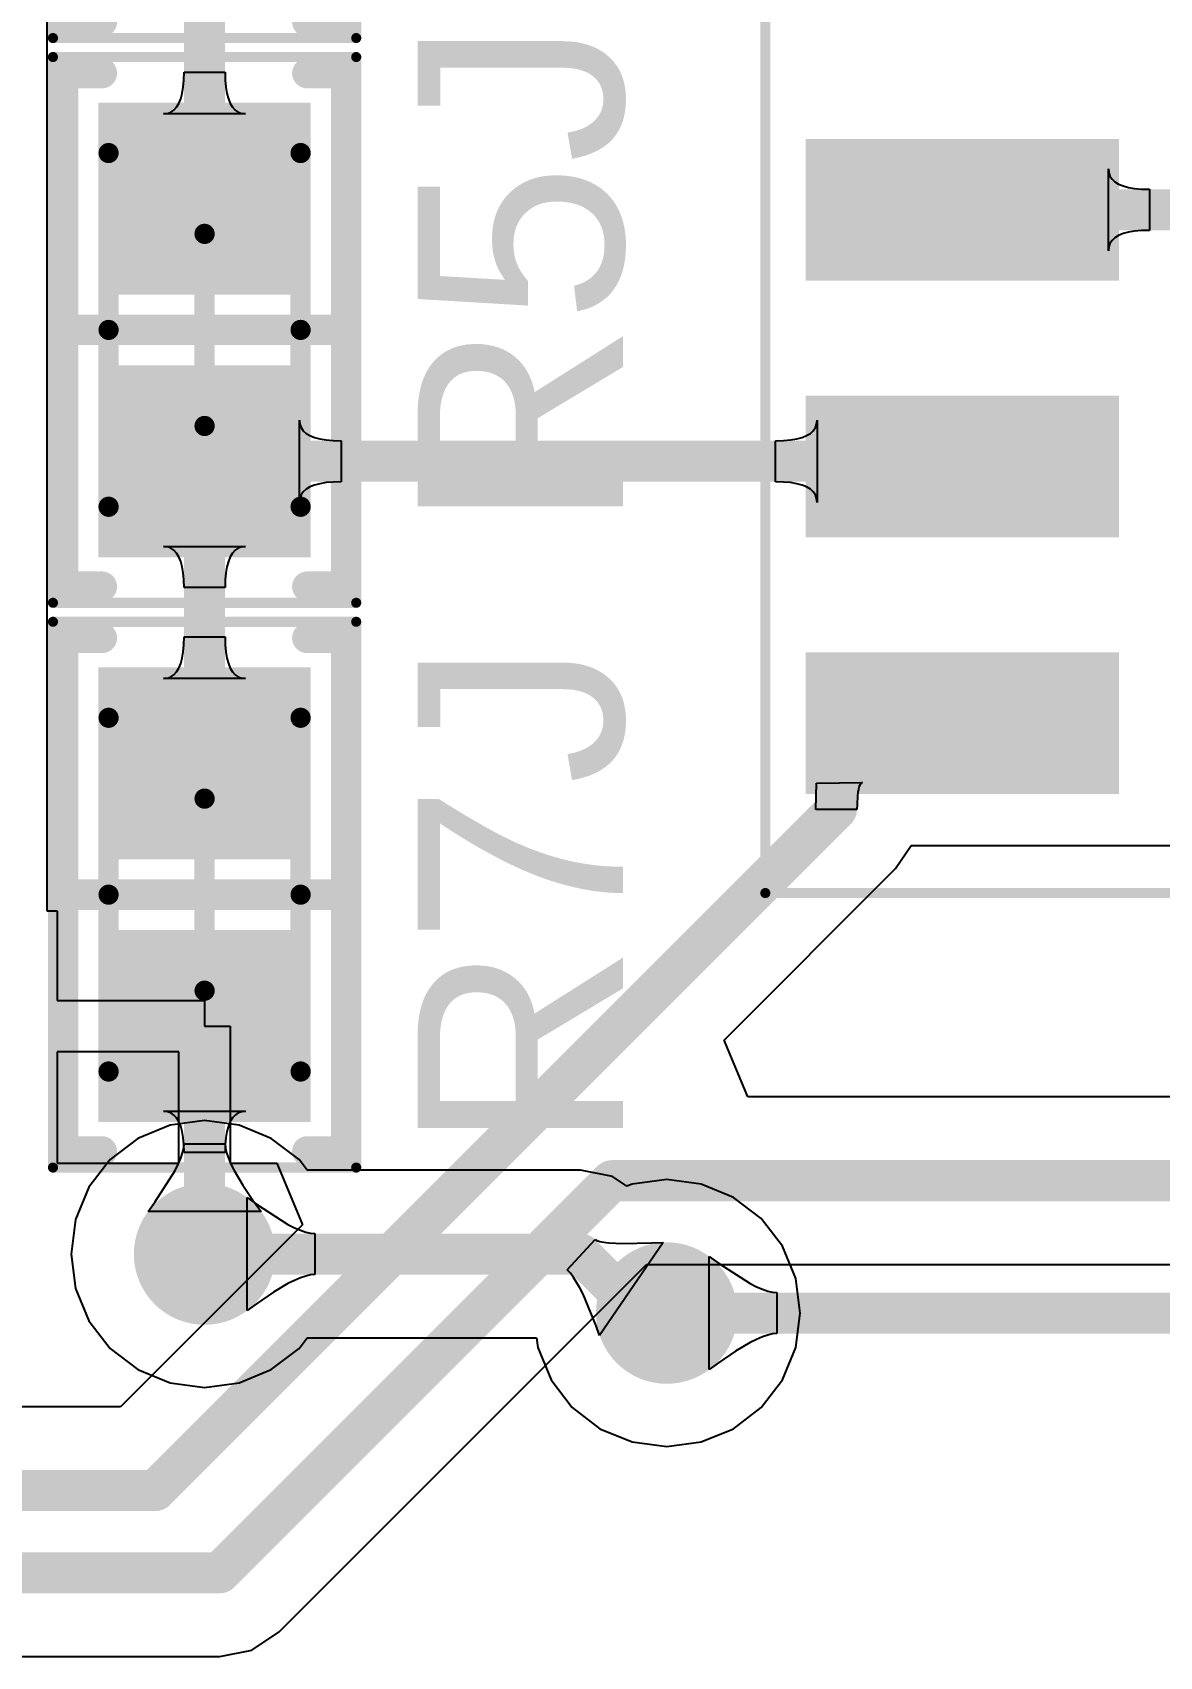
# Model space of a CAD drawing. Header units: inches. Extents: x -0.14 to 3.29, y -0.08 to 7.88.
# Drawn here: x 2.3459 to 2.5654, y 2.6113 to 2.9276 of the extents above; entities that cross this region are included whole.
import ezdxf

# ---------------------------------------------------------------- set-up
doc = ezdxf.new("R2010")
doc.units = ezdxf.units.IN
doc.header["$MEASUREMENT"] = 0
for name, color, linetype in [('Bottom Layer', 5, 'Continuous'), ('Top 3D Body', 56, 'Continuous'), ('Top Courtyard', 56, 'Continuous'), ('Top Layer', 1, 'Continuous'), ('Top Overlay', 2, 'Continuous'), ('Top Paste', 8, 'Continuous'), ('Top Solder', 216, 'Continuous'), ('Via Holes', 16, 'Continuous')]:
    doc.layers.add(name, color=color, linetype=linetype)
doc.styles.add('Arial', font='', dxfattribs={"height": 0.2})
doc.styles.get('Arial').set_extended_font_data('Arial')

# ---------------------------------------------------------------- blocks, each defined once
blk = doc.blocks.new('34355DA5_B1DA_47C2_A88A_ECF82120A4F7_250')
at = {"layer": 'Top Layer'}
for points in [[(-0.13583, -0.06181), (-0.13583, -0.03819), (-0.07874, -0.03819), (-0.07874, -0.06181)], [(-0.13583, -0.11181), (-0.13583, -0.08819), (-0.07874, -0.08819), (-0.07874, -0.11181)], [(-0.13583, -0.16181), (-0.13583, -0.13819), (-0.07874, -0.13819), (-0.07874, -0.16181)]]:
    blk.add_hatch(color=1, dxfattribs=at).paths.add_polyline_path(points)
at = {"layer": 'Top Paste'}
for points in [[(-0.13583, -0.06181), (-0.13583, -0.03819), (-0.07874, -0.03819), (-0.07874, -0.06181)], [(-0.13583, -0.11181), (-0.13583, -0.08819), (-0.07874, -0.08819), (-0.07874, -0.11181)], [(-0.13583, -0.16181), (-0.13583, -0.13819), (-0.07874, -0.13819), (-0.07874, -0.16181)]]:
    blk.add_hatch(color=8, dxfattribs=at).paths.add_polyline_path(points)
at = {"layer": 'Top Solder'}
for points in [[(-0.13779, -0.06378), (-0.13779, -0.03622), (-0.07677, -0.03622), (-0.07677, -0.06378)], [(-0.13779, -0.11378), (-0.13779, -0.08622), (-0.07677, -0.08622), (-0.07677, -0.11378)], [(-0.13779, -0.16378), (-0.13779, -0.13622), (-0.07677, -0.13622), (-0.07677, -0.16378)]]:
    blk.add_hatch(color=216, dxfattribs=at).paths.add_polyline_path(points)
at = {"layer": 'Top Courtyard'}
for points in [[(-0.14567, -0.18307, 0.00197, 0.00197, 0), (-0.14567, 0.18307, 0.00197, 0.00197, 0)], [(-0.14567, -0.18307, 0.00197, 0.00197, 0), (0.14567, -0.18307, 0.00197, 0.00197, 0)]]:
    blk.add_lwpolyline(points, format="xyseb", dxfattribs=at)
blk.add_lwpolyline([(-0.14616, -0.18307, 0.000984, 0.000984, 1), (-0.14518, -0.18307, 0.000984, 0.000984, 1)], format="xyseb", close=True, dxfattribs=at)
blk.add_lwpolyline([(-0.14616, -0.18307, 0.000984, 0.000984, 1), (-0.14518, -0.18307, 0.000984, 0.000984, 1)], format="xyseb", close=True, dxfattribs=at)
blk = doc.blocks.new('RES_0603_1608_317')
at = {"layer": 'Top Layer'}
for points in [[(-0.04232, -0.0187), (-0.04232, 0.0187), (-0.00886, 0.0187), (-0.00886, -0.0187)], [(0.00886, -0.0187), (0.00886, 0.0187), (0.04232, 0.0187), (0.04232, -0.0187)]]:
    blk.add_hatch(color=1, dxfattribs=at).paths.add_polyline_path(points)
at = {"layer": 'Top Paste'}
for points in [[(-0.04232, -0.0187), (-0.04232, 0.0187), (-0.00886, 0.0187), (-0.00886, -0.0187)], [(0.00886, -0.0187), (0.00886, 0.0187), (0.04232, 0.0187), (0.04232, -0.0187)]]:
    blk.add_hatch(color=8, dxfattribs=at).paths.add_polyline_path(points)
at = {"layer": 'Top Solder'}
for points in [[(-0.04429, -0.02067), (-0.04429, 0.02067), (-0.00689, 0.02067), (-0.00689, -0.02067)], [(0.00689, -0.02067), (0.00689, 0.02067), (0.04429, 0.02067), (0.04429, -0.02067)]]:
    blk.add_hatch(color=216, dxfattribs=at).paths.add_polyline_path(points)
at = {"layer": 'Top 3D Body'}
for points in [[(0.03445, 0.0187, 0.00394, 0.00394, 0), (-0.03445, 0.0187, 0.00394, 0.00394, 0)], [(-0.03445, -0.0187, 0.00394, 0.00394, 0), (-0.03445, 0.0187, 0.00394, 0.00394, 0)], [(0.03445, -0.0187, 0.00394, 0.00394, 0), (0.03445, 0.0187, 0.00394, 0.00394, 0)], [(0.03445, -0.0187, 0.00394, 0.00394, 0), (-0.03445, -0.0187, 0.00394, 0.00394, 0)]]:
    blk.add_lwpolyline(points, format="xyseb", dxfattribs=at)
for points in [[(-0.03543, 0.0187, 0.00197, 0.00197, 1), (-0.03347, 0.0187, 0.00197, 0.00197, 1)], [(-0.03543, 0.0187, 0.00197, 0.00197, 1), (-0.03347, 0.0187, 0.00197, 0.00197, 1)], [(0.03346, 0.0187, 0.00197, 0.00197, 1), (0.03543, 0.0187, 0.00197, 0.00197, 1)], [(0.03346, 0.0187, 0.00197, 0.00197, 1), (0.03543, 0.0187, 0.00197, 0.00197, 1)], [(-0.03543, -0.0187, 0.00197, 0.00197, 1), (-0.03347, -0.0187, 0.00197, 0.00197, 1)], [(-0.03543, -0.0187, 0.00197, 0.00197, 1), (-0.03347, -0.0187, 0.00197, 0.00197, 1)], [(0.03346, -0.0187, 0.00197, 0.00197, 1), (0.03543, -0.0187, 0.00197, 0.00197, 1)], [(0.03346, -0.0187, 0.00197, 0.00197, 1), (0.03543, -0.0187, 0.00197, 0.00197, 1)]]:
    blk.add_lwpolyline(points, format="xyseb", close=True, dxfattribs=at)
at = {"layer": 'Top Courtyard'}
for points in [[(0.05315, 0.02953, 0.00197, 0.00197, 0), (-0.05315, 0.02953, 0.00197, 0.00197, 0)], [(-0.05315, -0.02953, 0.00197, 0.00197, 0), (-0.05315, 0.02953, 0.00197, 0.00197, 0)], [(0.05315, -0.02953, 0.00197, 0.00197, 0), (0.05315, 0.02953, 0.00197, 0.00197, 0)], [(0, -0.0187, 0.00394, 0.00394, 0), (0, 0.0187, 0.00394, 0.00394, 0)], [(0.0187, 0, 0.00394, 0.00394, 0), (-0.0187, 0, 0.00394, 0.00394, 0)], [(0.05315, -0.02953, 0.00197, 0.00197, 0), (-0.05315, -0.02953, 0.00197, 0.00197, 0)]]:
    blk.add_lwpolyline(points, format="xyseb", dxfattribs=at)
for points in [[(-0.05364, 0.02953, 0.000984, 0.000984, 1), (-0.05266, 0.02953, 0.000984, 0.000984, 1)], [(-0.05364, 0.02953, 0.000984, 0.000984, 1), (-0.05266, 0.02953, 0.000984, 0.000984, 1)], [(0.05266, 0.02953, 0.000984, 0.000984, 1), (0.05364, 0.02953, 0.000984, 0.000984, 1)], [(0.05266, 0.02953, 0.000984, 0.000984, 1), (0.05364, 0.02953, 0.000984, 0.000984, 1)], [(-0.00098, 0.0187, 0.00197, 0.00197, 1), (0.00098, 0.0187, 0.00197, 0.00197, 1)], [(-0.01969, 0, 0.00197, 0.00197, 1), (-0.01772, 0, 0.00197, 0.00197, 1)], [(0.01772, 0, 0.00197, 0.00197, 1), (0.01969, 0, 0.00197, 0.00197, 1)], [(-0.00098, -0.0187, 0.00197, 0.00197, 1), (0.00098, -0.0187, 0.00197, 0.00197, 1)], [(-0.05364, -0.02953, 0.000984, 0.000984, 1), (-0.05266, -0.02953, 0.000984, 0.000984, 1)], [(-0.05364, -0.02953, 0.000984, 0.000984, 1), (-0.05266, -0.02953, 0.000984, 0.000984, 1)], [(0.05266, -0.02953, 0.000984, 0.000984, 1), (0.05364, -0.02953, 0.000984, 0.000984, 1)], [(0.05266, -0.02953, 0.000984, 0.000984, 1), (0.05364, -0.02953, 0.000984, 0.000984, 1)]]:
    blk.add_lwpolyline(points, format="xyseb", close=True, dxfattribs=at)
at = {"layer": 'Top Overlay'}
for points in [[(0.05, 0.02756, 0.00591, 0.00591, 0), (-0.05, 0.02756, 0.00591, 0.00591, 0)], [(-0.05, 0.02, 0.00591, 0.00591, 0), (-0.05, 0.02756, 0.00591, 0.00591, 0)], [(0, -0.02756, 0.00591, 0.00591, 0), (0, 0.02756, 0.00591, 0.00591, 0)], [(0.05, 0.02, 0.00591, 0.00591, 0), (0.05, 0.02756, 0.00591, 0.00591, 0)], [(-0.05, -0.02756, 0.00591, 0.00591, 0), (-0.05, -0.02, 0.00591, 0.00591, 0)], [(0.05, -0.02756, 0.00591, 0.00591, 0), (0.05, -0.02, 0.00591, 0.00591, 0)], [(0.05, -0.02756, 0.00591, 0.00591, 0), (-0.05, -0.02756, 0.00591, 0.00591, 0)]]:
    blk.add_lwpolyline(points, format="xyseb", dxfattribs=at)
for points in [[(-0.05148, 0.02756, 0.00295, 0.00295, 1), (-0.04852, 0.02756, 0.00295, 0.00295, 1)], [(-0.05148, 0.02756, 0.00295, 0.00295, 1), (-0.04852, 0.02756, 0.00295, 0.00295, 1)], [(-0.00148, 0.02756, 0.00295, 0.00295, 1), (0.00148, 0.02756, 0.00295, 0.00295, 1)], [(0.04852, 0.02756, 0.00295, 0.00295, 1), (0.05148, 0.02756, 0.00295, 0.00295, 1)], [(0.04852, 0.02756, 0.00295, 0.00295, 1), (0.05148, 0.02756, 0.00295, 0.00295, 1)], [(-0.05148, 0.02, 0.00295, 0.00295, 1), (-0.04852, 0.02, 0.00295, 0.00295, 1)], [(0.04852, 0.02, 0.00295, 0.00295, 1), (0.05148, 0.02, 0.00295, 0.00295, 1)], [(-0.05148, -0.02, 0.00295, 0.00295, 1), (-0.04852, -0.02, 0.00295, 0.00295, 1)], [(0.04852, -0.02, 0.00295, 0.00295, 1), (0.05148, -0.02, 0.00295, 0.00295, 1)], [(-0.05148, -0.02756, 0.00295, 0.00295, 1), (-0.04852, -0.02756, 0.00295, 0.00295, 1)], [(-0.05148, -0.02756, 0.00295, 0.00295, 1), (-0.04852, -0.02756, 0.00295, 0.00295, 1)], [(-0.00148, -0.02756, 0.00295, 0.00295, 1), (0.00148, -0.02756, 0.00295, 0.00295, 1)], [(0.04852, -0.02756, 0.00295, 0.00295, 1), (0.05148, -0.02756, 0.00295, 0.00295, 1)], [(0.04852, -0.02756, 0.00295, 0.00295, 1), (0.05148, -0.02756, 0.00295, 0.00295, 1)]]:
    blk.add_lwpolyline(points, format="xyseb", close=True, dxfattribs=at)
blk = doc.blocks.new('RES_0603_1608_337')
at = {"layer": 'Top Layer'}
for points in [[(-0.04232, -0.0187), (-0.04232, 0.0187), (-0.00886, 0.0187), (-0.00886, -0.0187)], [(0.00886, -0.0187), (0.00886, 0.0187), (0.04232, 0.0187), (0.04232, -0.0187)]]:
    blk.add_hatch(color=1, dxfattribs=at).paths.add_polyline_path(points)
at = {"layer": 'Top Paste'}
for points in [[(-0.04232, -0.0187), (-0.04232, 0.0187), (-0.00886, 0.0187), (-0.00886, -0.0187)], [(0.00886, -0.0187), (0.00886, 0.0187), (0.04232, 0.0187), (0.04232, -0.0187)]]:
    blk.add_hatch(color=8, dxfattribs=at).paths.add_polyline_path(points)
at = {"layer": 'Top Solder'}
for points in [[(-0.04429, -0.02067), (-0.04429, 0.02067), (-0.00689, 0.02067), (-0.00689, -0.02067)], [(0.00689, -0.02067), (0.00689, 0.02067), (0.04429, 0.02067), (0.04429, -0.02067)]]:
    blk.add_hatch(color=216, dxfattribs=at).paths.add_polyline_path(points)
at = {"layer": 'Top 3D Body'}
for points in [[(0.03445, 0.0187, 0.00394, 0.00394, 0), (-0.03445, 0.0187, 0.00394, 0.00394, 0)], [(-0.03445, -0.0187, 0.00394, 0.00394, 0), (-0.03445, 0.0187, 0.00394, 0.00394, 0)], [(0.03445, -0.0187, 0.00394, 0.00394, 0), (0.03445, 0.0187, 0.00394, 0.00394, 0)], [(0.03445, -0.0187, 0.00394, 0.00394, 0), (-0.03445, -0.0187, 0.00394, 0.00394, 0)]]:
    blk.add_lwpolyline(points, format="xyseb", dxfattribs=at)
for points in [[(-0.03543, 0.0187, 0.00197, 0.00197, 1), (-0.03347, 0.0187, 0.00197, 0.00197, 1)], [(-0.03543, 0.0187, 0.00197, 0.00197, 1), (-0.03347, 0.0187, 0.00197, 0.00197, 1)], [(0.03346, 0.0187, 0.00197, 0.00197, 1), (0.03543, 0.0187, 0.00197, 0.00197, 1)], [(0.03346, 0.0187, 0.00197, 0.00197, 1), (0.03543, 0.0187, 0.00197, 0.00197, 1)], [(-0.03543, -0.0187, 0.00197, 0.00197, 1), (-0.03347, -0.0187, 0.00197, 0.00197, 1)], [(-0.03543, -0.0187, 0.00197, 0.00197, 1), (-0.03347, -0.0187, 0.00197, 0.00197, 1)], [(0.03346, -0.0187, 0.00197, 0.00197, 1), (0.03543, -0.0187, 0.00197, 0.00197, 1)], [(0.03346, -0.0187, 0.00197, 0.00197, 1), (0.03543, -0.0187, 0.00197, 0.00197, 1)]]:
    blk.add_lwpolyline(points, format="xyseb", close=True, dxfattribs=at)
at = {"layer": 'Top Courtyard'}
for points in [[(0.05315, 0.02953, 0.00197, 0.00197, 0), (-0.05315, 0.02953, 0.00197, 0.00197, 0)], [(-0.05315, -0.02953, 0.00197, 0.00197, 0), (-0.05315, 0.02953, 0.00197, 0.00197, 0)], [(0.05315, -0.02953, 0.00197, 0.00197, 0), (0.05315, 0.02953, 0.00197, 0.00197, 0)], [(0, -0.0187, 0.00394, 0.00394, 0), (0, 0.0187, 0.00394, 0.00394, 0)], [(0.0187, 0, 0.00394, 0.00394, 0), (-0.0187, 0, 0.00394, 0.00394, 0)], [(0.05315, -0.02953, 0.00197, 0.00197, 0), (-0.05315, -0.02953, 0.00197, 0.00197, 0)]]:
    blk.add_lwpolyline(points, format="xyseb", dxfattribs=at)
for points in [[(-0.05364, 0.02953, 0.000984, 0.000984, 1), (-0.05266, 0.02953, 0.000984, 0.000984, 1)], [(-0.05364, 0.02953, 0.000984, 0.000984, 1), (-0.05266, 0.02953, 0.000984, 0.000984, 1)], [(0.05266, 0.02953, 0.000984, 0.000984, 1), (0.05364, 0.02953, 0.000984, 0.000984, 1)], [(0.05266, 0.02953, 0.000984, 0.000984, 1), (0.05364, 0.02953, 0.000984, 0.000984, 1)], [(-0.00098, 0.0187, 0.00197, 0.00197, 1), (0.00098, 0.0187, 0.00197, 0.00197, 1)], [(-0.01969, 0, 0.00197, 0.00197, 1), (-0.01772, 0, 0.00197, 0.00197, 1)], [(0.01772, 0, 0.00197, 0.00197, 1), (0.01969, 0, 0.00197, 0.00197, 1)], [(-0.00098, -0.0187, 0.00197, 0.00197, 1), (0.00098, -0.0187, 0.00197, 0.00197, 1)], [(-0.05364, -0.02953, 0.000984, 0.000984, 1), (-0.05266, -0.02953, 0.000984, 0.000984, 1)], [(-0.05364, -0.02953, 0.000984, 0.000984, 1), (-0.05266, -0.02953, 0.000984, 0.000984, 1)], [(0.05266, -0.02953, 0.000984, 0.000984, 1), (0.05364, -0.02953, 0.000984, 0.000984, 1)], [(0.05266, -0.02953, 0.000984, 0.000984, 1), (0.05364, -0.02953, 0.000984, 0.000984, 1)]]:
    blk.add_lwpolyline(points, format="xyseb", close=True, dxfattribs=at)
at = {"layer": 'Top Overlay'}
for points in [[(0.05, 0.02756, 0.00591, 0.00591, 0), (-0.05, 0.02756, 0.00591, 0.00591, 0)], [(-0.05, 0.02, 0.00591, 0.00591, 0), (-0.05, 0.02756, 0.00591, 0.00591, 0)], [(0, -0.02756, 0.00591, 0.00591, 0), (0, 0.02756, 0.00591, 0.00591, 0)], [(0.05, 0.02, 0.00591, 0.00591, 0), (0.05, 0.02756, 0.00591, 0.00591, 0)], [(-0.05, -0.02756, 0.00591, 0.00591, 0), (-0.05, -0.02, 0.00591, 0.00591, 0)], [(0.05, -0.02756, 0.00591, 0.00591, 0), (0.05, -0.02, 0.00591, 0.00591, 0)], [(0.05, -0.02756, 0.00591, 0.00591, 0), (-0.05, -0.02756, 0.00591, 0.00591, 0)]]:
    blk.add_lwpolyline(points, format="xyseb", dxfattribs=at)
for points in [[(-0.05148, 0.02756, 0.00295, 0.00295, 1), (-0.04852, 0.02756, 0.00295, 0.00295, 1)], [(-0.05148, 0.02756, 0.00295, 0.00295, 1), (-0.04852, 0.02756, 0.00295, 0.00295, 1)], [(-0.00148, 0.02756, 0.00295, 0.00295, 1), (0.00148, 0.02756, 0.00295, 0.00295, 1)], [(0.04852, 0.02756, 0.00295, 0.00295, 1), (0.05148, 0.02756, 0.00295, 0.00295, 1)], [(0.04852, 0.02756, 0.00295, 0.00295, 1), (0.05148, 0.02756, 0.00295, 0.00295, 1)], [(-0.05148, 0.02, 0.00295, 0.00295, 1), (-0.04852, 0.02, 0.00295, 0.00295, 1)], [(0.04852, 0.02, 0.00295, 0.00295, 1), (0.05148, 0.02, 0.00295, 0.00295, 1)], [(-0.05148, -0.02, 0.00295, 0.00295, 1), (-0.04852, -0.02, 0.00295, 0.00295, 1)], [(0.04852, -0.02, 0.00295, 0.00295, 1), (0.05148, -0.02, 0.00295, 0.00295, 1)], [(-0.05148, -0.02756, 0.00295, 0.00295, 1), (-0.04852, -0.02756, 0.00295, 0.00295, 1)], [(-0.05148, -0.02756, 0.00295, 0.00295, 1), (-0.04852, -0.02756, 0.00295, 0.00295, 1)], [(-0.00148, -0.02756, 0.00295, 0.00295, 1), (0.00148, -0.02756, 0.00295, 0.00295, 1)], [(0.04852, -0.02756, 0.00295, 0.00295, 1), (0.05148, -0.02756, 0.00295, 0.00295, 1)], [(0.04852, -0.02756, 0.00295, 0.00295, 1), (0.05148, -0.02756, 0.00295, 0.00295, 1)]]:
    blk.add_lwpolyline(points, format="xyseb", close=True, dxfattribs=at)
blk = doc.blocks.new('RES_0603_1608_357')
at = {"layer": 'Top Layer'}
for points in [[(-0.04232, -0.0187), (-0.04232, 0.0187), (-0.00886, 0.0187), (-0.00886, -0.0187)], [(0.00886, -0.0187), (0.00886, 0.0187), (0.04232, 0.0187), (0.04232, -0.0187)]]:
    blk.add_hatch(color=1, dxfattribs=at).paths.add_polyline_path(points)
at = {"layer": 'Top Paste'}
for points in [[(-0.04232, -0.0187), (-0.04232, 0.0187), (-0.00886, 0.0187), (-0.00886, -0.0187)], [(0.00886, -0.0187), (0.00886, 0.0187), (0.04232, 0.0187), (0.04232, -0.0187)]]:
    blk.add_hatch(color=8, dxfattribs=at).paths.add_polyline_path(points)
at = {"layer": 'Top Solder'}
for points in [[(-0.04429, -0.02067), (-0.04429, 0.02067), (-0.00689, 0.02067), (-0.00689, -0.02067)], [(0.00689, -0.02067), (0.00689, 0.02067), (0.04429, 0.02067), (0.04429, -0.02067)]]:
    blk.add_hatch(color=216, dxfattribs=at).paths.add_polyline_path(points)
at = {"layer": 'Top 3D Body'}
for points in [[(0.03445, 0.0187, 0.00394, 0.00394, 0), (-0.03445, 0.0187, 0.00394, 0.00394, 0)], [(-0.03445, -0.0187, 0.00394, 0.00394, 0), (-0.03445, 0.0187, 0.00394, 0.00394, 0)], [(0.03445, -0.0187, 0.00394, 0.00394, 0), (0.03445, 0.0187, 0.00394, 0.00394, 0)], [(0.03445, -0.0187, 0.00394, 0.00394, 0), (-0.03445, -0.0187, 0.00394, 0.00394, 0)]]:
    blk.add_lwpolyline(points, format="xyseb", dxfattribs=at)
for points in [[(-0.03543, 0.0187, 0.00197, 0.00197, 1), (-0.03347, 0.0187, 0.00197, 0.00197, 1)], [(-0.03543, 0.0187, 0.00197, 0.00197, 1), (-0.03347, 0.0187, 0.00197, 0.00197, 1)], [(0.03346, 0.0187, 0.00197, 0.00197, 1), (0.03543, 0.0187, 0.00197, 0.00197, 1)], [(0.03346, 0.0187, 0.00197, 0.00197, 1), (0.03543, 0.0187, 0.00197, 0.00197, 1)], [(-0.03543, -0.0187, 0.00197, 0.00197, 1), (-0.03347, -0.0187, 0.00197, 0.00197, 1)], [(-0.03543, -0.0187, 0.00197, 0.00197, 1), (-0.03347, -0.0187, 0.00197, 0.00197, 1)], [(0.03346, -0.0187, 0.00197, 0.00197, 1), (0.03543, -0.0187, 0.00197, 0.00197, 1)], [(0.03346, -0.0187, 0.00197, 0.00197, 1), (0.03543, -0.0187, 0.00197, 0.00197, 1)]]:
    blk.add_lwpolyline(points, format="xyseb", close=True, dxfattribs=at)
at = {"layer": 'Top Courtyard'}
for points in [[(0.05315, 0.02953, 0.00197, 0.00197, 0), (-0.05315, 0.02953, 0.00197, 0.00197, 0)], [(-0.05315, -0.02953, 0.00197, 0.00197, 0), (-0.05315, 0.02953, 0.00197, 0.00197, 0)], [(0.05315, -0.02953, 0.00197, 0.00197, 0), (0.05315, 0.02953, 0.00197, 0.00197, 0)], [(0, -0.0187, 0.00394, 0.00394, 0), (0, 0.0187, 0.00394, 0.00394, 0)], [(0.0187, 0, 0.00394, 0.00394, 0), (-0.0187, 0, 0.00394, 0.00394, 0)], [(0.05315, -0.02953, 0.00197, 0.00197, 0), (-0.05315, -0.02953, 0.00197, 0.00197, 0)]]:
    blk.add_lwpolyline(points, format="xyseb", dxfattribs=at)
for points in [[(-0.05364, 0.02953, 0.000984, 0.000984, 1), (-0.05266, 0.02953, 0.000984, 0.000984, 1)], [(-0.05364, 0.02953, 0.000984, 0.000984, 1), (-0.05266, 0.02953, 0.000984, 0.000984, 1)], [(0.05266, 0.02953, 0.000984, 0.000984, 1), (0.05364, 0.02953, 0.000984, 0.000984, 1)], [(0.05266, 0.02953, 0.000984, 0.000984, 1), (0.05364, 0.02953, 0.000984, 0.000984, 1)], [(-0.00098, 0.0187, 0.00197, 0.00197, 1), (0.00098, 0.0187, 0.00197, 0.00197, 1)], [(-0.01969, 0, 0.00197, 0.00197, 1), (-0.01772, 0, 0.00197, 0.00197, 1)], [(0.01772, 0, 0.00197, 0.00197, 1), (0.01969, 0, 0.00197, 0.00197, 1)], [(-0.00098, -0.0187, 0.00197, 0.00197, 1), (0.00098, -0.0187, 0.00197, 0.00197, 1)], [(-0.05364, -0.02953, 0.000984, 0.000984, 1), (-0.05266, -0.02953, 0.000984, 0.000984, 1)], [(-0.05364, -0.02953, 0.000984, 0.000984, 1), (-0.05266, -0.02953, 0.000984, 0.000984, 1)], [(0.05266, -0.02953, 0.000984, 0.000984, 1), (0.05364, -0.02953, 0.000984, 0.000984, 1)], [(0.05266, -0.02953, 0.000984, 0.000984, 1), (0.05364, -0.02953, 0.000984, 0.000984, 1)]]:
    blk.add_lwpolyline(points, format="xyseb", close=True, dxfattribs=at)
at = {"layer": 'Top Overlay'}
for points in [[(0.05, 0.02756, 0.00591, 0.00591, 0), (-0.05, 0.02756, 0.00591, 0.00591, 0)], [(-0.05, 0.02, 0.00591, 0.00591, 0), (-0.05, 0.02756, 0.00591, 0.00591, 0)], [(0, -0.02756, 0.00591, 0.00591, 0), (0, 0.02756, 0.00591, 0.00591, 0)], [(0.05, 0.02, 0.00591, 0.00591, 0), (0.05, 0.02756, 0.00591, 0.00591, 0)], [(-0.05, -0.02756, 0.00591, 0.00591, 0), (-0.05, -0.02, 0.00591, 0.00591, 0)], [(0.05, -0.02756, 0.00591, 0.00591, 0), (0.05, -0.02, 0.00591, 0.00591, 0)], [(0.05, -0.02756, 0.00591, 0.00591, 0), (-0.05, -0.02756, 0.00591, 0.00591, 0)]]:
    blk.add_lwpolyline(points, format="xyseb", dxfattribs=at)
for points in [[(-0.05148, 0.02756, 0.00295, 0.00295, 1), (-0.04852, 0.02756, 0.00295, 0.00295, 1)], [(-0.05148, 0.02756, 0.00295, 0.00295, 1), (-0.04852, 0.02756, 0.00295, 0.00295, 1)], [(-0.00148, 0.02756, 0.00295, 0.00295, 1), (0.00148, 0.02756, 0.00295, 0.00295, 1)], [(0.04852, 0.02756, 0.00295, 0.00295, 1), (0.05148, 0.02756, 0.00295, 0.00295, 1)], [(0.04852, 0.02756, 0.00295, 0.00295, 1), (0.05148, 0.02756, 0.00295, 0.00295, 1)], [(-0.05148, 0.02, 0.00295, 0.00295, 1), (-0.04852, 0.02, 0.00295, 0.00295, 1)], [(0.04852, 0.02, 0.00295, 0.00295, 1), (0.05148, 0.02, 0.00295, 0.00295, 1)], [(-0.05148, -0.02, 0.00295, 0.00295, 1), (-0.04852, -0.02, 0.00295, 0.00295, 1)], [(0.04852, -0.02, 0.00295, 0.00295, 1), (0.05148, -0.02, 0.00295, 0.00295, 1)], [(-0.05148, -0.02756, 0.00295, 0.00295, 1), (-0.04852, -0.02756, 0.00295, 0.00295, 1)], [(-0.05148, -0.02756, 0.00295, 0.00295, 1), (-0.04852, -0.02756, 0.00295, 0.00295, 1)], [(-0.00148, -0.02756, 0.00295, 0.00295, 1), (0.00148, -0.02756, 0.00295, 0.00295, 1)], [(0.04852, -0.02756, 0.00295, 0.00295, 1), (0.05148, -0.02756, 0.00295, 0.00295, 1)], [(0.04852, -0.02756, 0.00295, 0.00295, 1), (0.05148, -0.02756, 0.00295, 0.00295, 1)]]:
    blk.add_lwpolyline(points, format="xyseb", close=True, dxfattribs=at)

msp = doc.modelspace()

# ---------------------------------------------------------------- hatches: boundary and pattern name
at = {"layer": 'Bottom Layer'}
h = msp.add_hatch(color=5, dxfattribs=at)
edge = h.paths.add_edge_path()
edge.add_arc((2.37945, 2.68968), 0.01378, 0, 360)
h = msp.add_hatch(color=5, dxfattribs=at)
edge = h.paths.add_edge_path()
edge.add_arc((2.46946, 2.67819), 0.01378, 0, 360)
at = {"layer": 'Top Layer'}
h = msp.add_hatch(color=1, dxfattribs=at)
edge = h.paths.add_edge_path()
edge.add_arc((2.37945, 2.68968), 0.01378, 0, 360)
h = msp.add_hatch(color=1, dxfattribs=at)
edge = h.paths.add_edge_path()
edge.add_arc((2.46946, 2.67819), 0.01378, 0, 360)
at = {"layer": 'Via Holes'}
h = msp.add_hatch(color=7, dxfattribs=at)
edge = h.paths.add_edge_path()
edge.add_arc((2.37945, 2.68968), 0.00689, 0, 360)
h = msp.add_hatch(color=7, dxfattribs=at)
edge = h.paths.add_edge_path()
edge.add_arc((2.46946, 2.67819), 0.00689, 0, 360)

# ---------------------------------------------------------------- linework, layer by layer
at = {"layer": 'Bottom Layer'}
for p, q in [((2.37272, 2.7148), (2.36645, 2.7122)), ((2.37945, 2.71569), (2.37272, 2.7148)), ((2.38618, 2.7148), (2.37945, 2.71569)), ((2.39245, 2.7122), (2.38618, 2.7148)), ((2.36645, 2.7122), (2.36106, 2.70807)), ((2.39784, 2.70807), (2.39245, 2.7122)), ((2.36106, 2.70807), (2.35693, 2.70269)), ((2.39943, 2.706), (2.39784, 2.70807)), ((2.45268, 2.706), (2.39943, 2.706)), ((2.45892, 2.70476), (2.45268, 2.706)), ((2.46171, 2.70289), (2.45892, 2.70476)), ((2.35693, 2.70269), (2.35433, 2.69641)), ((2.46273, 2.70331), (2.46171, 2.70289)), ((2.46946, 2.70419), (2.46273, 2.70331)), ((2.47619, 2.70331), (2.46946, 2.70419)), ((2.48246, 2.70071), (2.47619, 2.70331)), ((2.38772, 2.67867), (2.38772, 2.7007)), ((2.38772, 2.7007), (2.38954, 2.69937)), ((2.38954, 2.69937), (2.39569, 2.69544)), ((2.48785, 2.69658), (2.48246, 2.70071)), ((2.35433, 2.69641), (2.35345, 2.68968)), ((2.39569, 2.69544), (2.39696, 2.69481)), ((2.49198, 2.69119), (2.48785, 2.69658)), ((2.39696, 2.69481), (2.39811, 2.69432)), ((2.39811, 2.69432), (2.39915, 2.69396)), ((2.39915, 2.69396), (2.40008, 2.69375)), ((2.40008, 2.69375), (2.4009, 2.69368)), ((2.4009, 2.69368), (2.4009, 2.68568)), ((2.45008, 2.68662), (2.4555, 2.69251)), ((2.4555, 2.69251), (2.45584, 2.6923)), ((2.45584, 2.6923), (2.4564, 2.69212)), ((2.46879, 2.69196), (2.45639, 2.67384)), ((2.4564, 2.69212), (2.45718, 2.69198)), ((2.45718, 2.69198), (2.45818, 2.69187)), ((2.45818, 2.69187), (2.46084, 2.69176)), ((2.46647, 2.69185), (2.46879, 2.69196)), ((2.35345, 2.68968), (2.35433, 2.68295)), ((2.46084, 2.69176), (2.46647, 2.69185)), ((2.49458, 2.68492), (2.49198, 2.69119)), ((2.40008, 2.68561), (2.39915, 2.6854)), ((2.4009, 2.68568), (2.40008, 2.68561)), ((2.4507, 2.68594), (2.45008, 2.68662)), ((2.45131, 2.68513), (2.4507, 2.68594)), ((2.35433, 2.68295), (2.35693, 2.67668)), ((2.39569, 2.68393), (2.39284, 2.68224)), ((2.39696, 2.68456), (2.39569, 2.68393)), ((2.39811, 2.68505), (2.39696, 2.68456)), ((2.39915, 2.6854), (2.39811, 2.68505)), ((2.45256, 2.6831), (2.45131, 2.68513)), ((2.45319, 2.68189), (2.45256, 2.6831)), ((2.49546, 2.67819), (2.49458, 2.68492)), ((2.38954, 2.68), (2.38772, 2.67867)), ((2.39284, 2.68224), (2.38954, 2.68)), ((2.45574, 2.67571), (2.45319, 2.68189)), ((2.35693, 2.67668), (2.36106, 2.6713)), ((2.49458, 2.67146), (2.49546, 2.67819)), ((2.39784, 2.6713), (2.39943, 2.67337)), ((2.39943, 2.67337), (2.44409, 2.67337)), ((2.44409, 2.67337), (2.44434, 2.67146)), ((2.45639, 2.67384), (2.45574, 2.67571)), ((2.36106, 2.6713), (2.36645, 2.66717)), ((2.39245, 2.66717), (2.39784, 2.6713)), ((2.44434, 2.67146), (2.44694, 2.66519)), ((2.49198, 2.66519), (2.49458, 2.67146)), ((2.36645, 2.66717), (2.37272, 2.66457)), ((2.38618, 2.66457), (2.39245, 2.66717)), ((2.37272, 2.66457), (2.37945, 2.66368)), ((2.37945, 2.66368), (2.38618, 2.66457)), ((2.44694, 2.66519), (2.45107, 2.65981)), ((2.48785, 2.65981), (2.49198, 2.66519)), ((2.45107, 2.65981), (2.45646, 2.65567)), ((2.48246, 2.65567), (2.48785, 2.65981)), ((2.45646, 2.65567), (2.46273, 2.65308)), ((2.47619, 2.65308), (2.48246, 2.65567)), ((2.46273, 2.65308), (2.46946, 2.65219)), ((2.46946, 2.65219), (2.47619, 2.65308))]:
    msp.add_line(p, q, dxfattribs=at)
for points in [[(2.37945, 2.68968, 0.008, 0.008, 0), (2.45268, 2.68968, 0.008, 0.008, 0)], [(2.45268, 2.68968, 0.008, 0.008, 0), (2.46417, 2.67819, 0.008, 0.008, 0)], [(2.46417, 2.67819, 0.008, 0.008, 0), (2.46946, 2.67819, 0.008, 0.008, 0)]]:
    msp.add_lwpolyline(points, format="xyseb", dxfattribs=at)
for points in [[(2.37745, 2.68968, 0.004, 0.004, 1), (2.38145, 2.68968, 0.004, 0.004, 1)], [(2.45068, 2.68968, 0.004, 0.004, 1), (2.45468, 2.68968, 0.004, 0.004, 1)], [(2.45068, 2.68968, 0.004, 0.004, 1), (2.45468, 2.68968, 0.004, 0.004, 1)], [(2.46217, 2.67819, 0.004, 0.004, 1), (2.46617, 2.67819, 0.004, 0.004, 1)], [(2.46217, 2.67819, 0.004, 0.004, 1), (2.46617, 2.67819, 0.004, 0.004, 1)], [(2.46746, 2.67819, 0.004, 0.004, 1), (2.47146, 2.67819, 0.004, 0.004, 1)]]:
    msp.add_lwpolyline(points, format="xyseb", close=True, dxfattribs=at)
at = {"layer": 'Top Layer'}
for p, q in [((2.34875, 2.97654), (2.34875, 2.92536)), ((2.34875, 2.92536), (2.34875, 2.92536)), ((2.34875, 2.92536), (2.34875, 2.92401)), ((2.34875, 2.92401), (2.34875, 2.92401)), ((2.34875, 2.92401), (2.34875, 2.86654)), ((2.37541, 2.91835), (2.37545, 2.91989)), ((2.37545, 2.91989), (2.38345, 2.91989)), ((2.38345, 2.91989), (2.38349, 2.91835)), ((2.37509, 2.91575), (2.37529, 2.91697)), ((2.37529, 2.91697), (2.37541, 2.91835)), ((2.38349, 2.91835), (2.38361, 2.91697)), ((2.38361, 2.91697), (2.38381, 2.91575)), ((2.37401, 2.91307), (2.37445, 2.9138)), ((2.37445, 2.9138), (2.37481, 2.91469)), ((2.37481, 2.91469), (2.37509, 2.91575)), ((2.38381, 2.91575), (2.38409, 2.91469)), ((2.38409, 2.91469), (2.38445, 2.9138)), ((2.38445, 2.9138), (2.38489, 2.91307)), ((2.37145, 2.91177), (2.37221, 2.91185)), ((2.38745, 2.91177), (2.37145, 2.91177)), ((2.37221, 2.91185), (2.37289, 2.91209)), ((2.37289, 2.91209), (2.37349, 2.9125)), ((2.37349, 2.9125), (2.37401, 2.91307)), ((2.38489, 2.91307), (2.38541, 2.9125)), ((2.38541, 2.9125), (2.38601, 2.91209)), ((2.38601, 2.91209), (2.38669, 2.91185)), ((2.38669, 2.91185), (2.38745, 2.91177)), ((2.55547, 2.88507), (2.55547, 2.90107)), ((2.55547, 2.90107), (2.55555, 2.90031)), ((2.55555, 2.90031), (2.55579, 2.89963)), ((2.55579, 2.89963), (2.55619, 2.89903)), ((2.55619, 2.89903), (2.55675, 2.89851)), ((2.55675, 2.89851), (2.55747, 2.89807)), ((2.55747, 2.89807), (2.55835, 2.89771)), ((2.55835, 2.89771), (2.55939, 2.89743)), ((2.55939, 2.89743), (2.56059, 2.89723)), ((2.56059, 2.89723), (2.56195, 2.89711)), ((2.56195, 2.89711), (2.56347, 2.89707)), ((2.56347, 2.89707), (2.56347, 2.88907)), ((2.55747, 2.88807), (2.55675, 2.88763)), ((2.55835, 2.88843), (2.55747, 2.88807)), ((2.55939, 2.88871), (2.55835, 2.88843)), ((2.56059, 2.88891), (2.55939, 2.88871)), ((2.56195, 2.88903), (2.56059, 2.88891)), ((2.56347, 2.88907), (2.56195, 2.88903)), ((2.55555, 2.88583), (2.55547, 2.88507)), ((2.55579, 2.88651), (2.55555, 2.88583)), ((2.55619, 2.88711), (2.55579, 2.88651)), ((2.55675, 2.88763), (2.55619, 2.88711)), ((2.34875, 2.86654), (2.34875, 2.81536)), ((2.39791, 2.83609), (2.39791, 2.85209)), ((2.39791, 2.85209), (2.39799, 2.85133)), ((2.39799, 2.85133), (2.39824, 2.85065)), ((2.39824, 2.85065), (2.39864, 2.85005)), ((2.39864, 2.85005), (2.39921, 2.84953)), ((2.49745, 2.84953), (2.49801, 2.85005)), ((2.49801, 2.85005), (2.49842, 2.85065)), ((2.49842, 2.85065), (2.49866, 2.85133)), ((2.49866, 2.85133), (2.49874, 2.85209)), ((2.49874, 2.85209), (2.49874, 2.83609)), ((2.39921, 2.84953), (2.39994, 2.84909)), ((2.39994, 2.84909), (2.40083, 2.84873)), ((2.40083, 2.84873), (2.40189, 2.84845)), ((2.40189, 2.84845), (2.40311, 2.84825)), ((2.40311, 2.84825), (2.40449, 2.84813)), ((2.40449, 2.84813), (2.40603, 2.84809)), ((2.40603, 2.84809), (2.40603, 2.84009)), ((2.49062, 2.84809), (2.49217, 2.84813)), ((2.49062, 2.84009), (2.49062, 2.84809)), ((2.49217, 2.84813), (2.49355, 2.84825)), ((2.49355, 2.84825), (2.49477, 2.84845)), ((2.49477, 2.84845), (2.49582, 2.84873)), ((2.49582, 2.84873), (2.49671, 2.84909)), ((2.49671, 2.84909), (2.49745, 2.84953)), ((2.39824, 2.83753), (2.39799, 2.83685)), ((2.39864, 2.83813), (2.39824, 2.83753)), ((2.39921, 2.83865), (2.39864, 2.83813)), ((2.39994, 2.83909), (2.39921, 2.83865)), ((2.40083, 2.83945), (2.39994, 2.83909)), ((2.40189, 2.83973), (2.40083, 2.83945)), ((2.40311, 2.83993), (2.40189, 2.83973)), ((2.40449, 2.84005), (2.40311, 2.83993)), ((2.40603, 2.84009), (2.40449, 2.84005)), ((2.49217, 2.84005), (2.49062, 2.84009)), ((2.49355, 2.83993), (2.49217, 2.84005)), ((2.49477, 2.83973), (2.49355, 2.83993)), ((2.49582, 2.83945), (2.49477, 2.83973)), ((2.49671, 2.83909), (2.49582, 2.83945)), ((2.49745, 2.83865), (2.49671, 2.83909)), ((2.49801, 2.83813), (2.49745, 2.83865)), ((2.49842, 2.83753), (2.49801, 2.83813)), ((2.49866, 2.83685), (2.49842, 2.83753)), ((2.39799, 2.83685), (2.39791, 2.83609)), ((2.49874, 2.83609), (2.49866, 2.83685)), ((2.37221, 2.8274), (2.37145, 2.82748)), ((2.37145, 2.82748), (2.38745, 2.82748)), ((2.37289, 2.82716), (2.37221, 2.8274)), ((2.37349, 2.82676), (2.37289, 2.82716)), ((2.37401, 2.8262), (2.37349, 2.82676)), ((2.37445, 2.82548), (2.37401, 2.8262)), ((2.37481, 2.8246), (2.37445, 2.82548)), ((2.38445, 2.82548), (2.38409, 2.8246)), ((2.38489, 2.8262), (2.38445, 2.82548)), ((2.38541, 2.82676), (2.38489, 2.8262)), ((2.38601, 2.82716), (2.38541, 2.82676)), ((2.38669, 2.8274), (2.38601, 2.82716)), ((2.38745, 2.82748), (2.38669, 2.8274)), ((2.37509, 2.82356), (2.37481, 2.8246)), ((2.37529, 2.82236), (2.37509, 2.82356)), ((2.37541, 2.821), (2.37529, 2.82236)), ((2.38361, 2.82236), (2.38349, 2.821)), ((2.38381, 2.82356), (2.38361, 2.82236)), ((2.38409, 2.8246), (2.38381, 2.82356)), ((2.37545, 2.81948), (2.37541, 2.821)), ((2.38345, 2.81948), (2.37545, 2.81948)), ((2.38349, 2.821), (2.38345, 2.81948)), ((2.34875, 2.81536), (2.34875, 2.81536)), ((2.34875, 2.81536), (2.34875, 2.81401)), ((2.34875, 2.81401), (2.34875, 2.81401)), ((2.34875, 2.81401), (2.34875, 2.75654)), ((2.37541, 2.80835), (2.37545, 2.80989)), ((2.37545, 2.80989), (2.38345, 2.80989)), ((2.38345, 2.80989), (2.38349, 2.80835)), ((2.37481, 2.80469), (2.37509, 2.80575)), ((2.37509, 2.80575), (2.37529, 2.80697)), ((2.37529, 2.80697), (2.37541, 2.80835)), ((2.38349, 2.80835), (2.38361, 2.80697)), ((2.38361, 2.80697), (2.38381, 2.80575)), ((2.38381, 2.80575), (2.38409, 2.80469)), ((2.37349, 2.8025), (2.37401, 2.80307)), ((2.37401, 2.80307), (2.37445, 2.8038)), ((2.37445, 2.8038), (2.37481, 2.80469)), ((2.38409, 2.80469), (2.38445, 2.8038)), ((2.38445, 2.8038), (2.38489, 2.80307)), ((2.38489, 2.80307), (2.38541, 2.8025)), ((2.37145, 2.80177), (2.37221, 2.80185)), ((2.38745, 2.80177), (2.37145, 2.80177)), ((2.37221, 2.80185), (2.37289, 2.80209)), ((2.37289, 2.80209), (2.37349, 2.8025)), ((2.38541, 2.8025), (2.38601, 2.80209)), ((2.38601, 2.80209), (2.38669, 2.80185)), ((2.38669, 2.80185), (2.38745, 2.80177)), ((2.4985, 2.77628), (2.49862, 2.78138)), ((2.49862, 2.78138), (2.5076, 2.7815)), ((2.5069, 2.78066), (2.50678, 2.78019)), ((2.50704, 2.78102), (2.5069, 2.78066)), ((2.50721, 2.78129), (2.50704, 2.78102)), ((2.50739, 2.78144), (2.50721, 2.78129)), ((2.5076, 2.7815), (2.50739, 2.78144)), ((2.5066, 2.77894), (2.50652, 2.77727)), ((2.50668, 2.77961), (2.5066, 2.77894)), ((2.50678, 2.78019), (2.50668, 2.77961)), ((2.5065, 2.77628), (2.4985, 2.77628)), ((2.50652, 2.77727), (2.5065, 2.77628)), ((2.51404, 2.76475), (2.51705, 2.76926)), ((2.51705, 2.76926), (2.56759, 2.76926)), ((2.48066, 2.73137), (2.51404, 2.76475)), ((2.34875, 2.75654), (2.35075, 2.75654)), ((2.35075, 2.75654), (2.35075, 2.73909)), ((2.35075, 2.73909), (2.37945, 2.73909)), ((2.37945, 2.73909), (2.37945, 2.73409)), ((2.37945, 2.73409), (2.38445, 2.73409)), ((2.38445, 2.73409), (2.38445, 2.70736)), ((2.48526, 2.72029), (2.48066, 2.73137)), ((2.37445, 2.72909), (2.35075, 2.72909)), ((2.35075, 2.72909), (2.35075, 2.70736)), ((2.37445, 2.70736), (2.37445, 2.72909)), ((2.37221, 2.7174), (2.37145, 2.71748)), ((2.37145, 2.71748), (2.38745, 2.71748)), ((2.37289, 2.71716), (2.37221, 2.7174)), ((2.38669, 2.7174), (2.38601, 2.71716)), ((2.38745, 2.71748), (2.38669, 2.7174)), ((2.62903, 2.72029), (2.48526, 2.72029)), ((2.37349, 2.71676), (2.37289, 2.71716)), ((2.37401, 2.7162), (2.37349, 2.71676)), ((2.37445, 2.71548), (2.37401, 2.7162)), ((2.37481, 2.7146), (2.37445, 2.71548)), ((2.37509, 2.71356), (2.37481, 2.7146)), ((2.38409, 2.7146), (2.38381, 2.71356)), ((2.38445, 2.71548), (2.38409, 2.7146)), ((2.38489, 2.7162), (2.38445, 2.71548)), ((2.38541, 2.71676), (2.38489, 2.7162)), ((2.38601, 2.71716), (2.38541, 2.71676)), ((2.37529, 2.71236), (2.37509, 2.71356)), ((2.37541, 2.711), (2.37529, 2.71236)), ((2.37538, 2.71032), (2.37545, 2.71114)), ((2.37545, 2.70948), (2.37541, 2.711)), ((2.37545, 2.71114), (2.38345, 2.71114)), ((2.38345, 2.71114), (2.38352, 2.71032)), ((2.38349, 2.711), (2.38345, 2.70948)), ((2.38361, 2.71236), (2.38349, 2.711)), ((2.38381, 2.71356), (2.38361, 2.71236)), ((2.37433, 2.70719), (2.37482, 2.70834)), ((2.37482, 2.70834), (2.37517, 2.70938)), ((2.37517, 2.70938), (2.37538, 2.71032)), ((2.38345, 2.70948), (2.37545, 2.70948)), ((2.38352, 2.71032), (2.38373, 2.70938)), ((2.38373, 2.70938), (2.38408, 2.70834)), ((2.38408, 2.70834), (2.38457, 2.70719)), ((2.35075, 2.70736), (2.37445, 2.70736)), ((2.36976, 2.69977), (2.3737, 2.70593)), ((2.3737, 2.70593), (2.37433, 2.70719)), ((2.38445, 2.70736), (2.39354, 2.70736)), ((2.38457, 2.70719), (2.3852, 2.70593)), ((2.3852, 2.70593), (2.38689, 2.70307)), ((2.39354, 2.70736), (2.39851, 2.69536)), ((2.38689, 2.70307), (2.38913, 2.69977)), ((2.36843, 2.69796), (2.36976, 2.69977)), ((2.38913, 2.69977), (2.39047, 2.69796)), ((2.39851, 2.69536), (2.36307, 2.65992)), ((2.39047, 2.69796), (2.36843, 2.69796)), ((2.47773, 2.66717), (2.47773, 2.68921)), ((2.47773, 2.68921), (2.47955, 2.68788)), ((2.39395, 2.61607), (2.46554, 2.68766)), ((2.46554, 2.68766), (2.63578, 2.68766)), ((2.47955, 2.68788), (2.4857, 2.68395)), ((2.4857, 2.68395), (2.48697, 2.68332)), ((2.48697, 2.68332), (2.48812, 2.68282)), ((2.48812, 2.68282), (2.48916, 2.68247)), ((2.48916, 2.68247), (2.49009, 2.68226)), ((2.49009, 2.68226), (2.49091, 2.68219)), ((2.49091, 2.68219), (2.49091, 2.67419)), ((2.48697, 2.67307), (2.4857, 2.67244)), ((2.48812, 2.67356), (2.48697, 2.67307)), ((2.48916, 2.67391), (2.48812, 2.67356)), ((2.49009, 2.67412), (2.48916, 2.67391)), ((2.49091, 2.67419), (2.49009, 2.67412)), ((2.48285, 2.67075), (2.47955, 2.66851)), ((2.4857, 2.67244), (2.48285, 2.67075)), ((2.47955, 2.66851), (2.47773, 2.66717)), ((2.36307, 2.65992), (2.15567, 2.65992)), ((2.38866, 2.61253), (2.39395, 2.61607)), ((2.15129, 2.61129), (2.38242, 2.61129)), ((2.38242, 2.61129), (2.38866, 2.61253))]:
    msp.add_line(p, q, dxfattribs=at)
for points in [[(2.37945, 2.89528, 0.008, 0.008, 0), (2.37945, 2.95409, 0.008, 0.008, 0)], [(2.52705, 2.89307, 0.008, 0.008, 0), (2.63433, 2.89307, 0.008, 0.008, 0)], [(2.37945, 2.78528, 0.008, 0.008, 0), (2.37945, 2.84409, 0.008, 0.008, 0)], [(2.37945, 2.84409, 0.008, 0.008, 0), (2.52602, 2.84409, 0.008, 0.008, 0)], [(2.52602, 2.84409, 0.008, 0.008, 0), (2.52705, 2.84307, 0.008, 0.008, 0)], [(2.5025, 2.78526, 0.008, 0.008, 0), (2.51032, 2.79307, 0.008, 0.008, 0)], [(2.51032, 2.79307, 0.008, 0.008, 0), (2.52705, 2.79307, 0.008, 0.008, 0)], [(2.5025, 2.77628, 0.008, 0.008, 0), (2.5025, 2.78526, 0.008, 0.008, 0)], [(2.36983, 2.64361, 0.008, 0.008, 0), (2.5025, 2.77628, 0.008, 0.008, 0)], [(2.37945, 2.68968, 0.008, 0.008, 0), (2.37945, 2.73409, 0.008, 0.008, 0)], [(2.38242, 2.62761, 0.008, 0.008, 0), (2.45878, 2.70397, 0.008, 0.008, 0)], [(2.45878, 2.70397, 0.008, 0.008, 0), (2.63578, 2.70397, 0.008, 0.008, 0)], [(2.46946, 2.67819, 0.008, 0.008, 0), (2.68406, 2.67819, 0.008, 0.008, 0)], [(2.14891, 2.64361, 0.008, 0.008, 0), (2.36983, 2.64361, 0.008, 0.008, 0)], [(2.14454, 2.62761, 0.008, 0.008, 0), (2.38242, 2.62761, 0.008, 0.008, 0)]]:
    msp.add_lwpolyline(points, format="xyseb", dxfattribs=at)
for points in [[(2.37745, 2.89528, 0.004, 0.004, 1), (2.38145, 2.89528, 0.004, 0.004, 1)], [(2.52505, 2.89307, 0.004, 0.004, 1), (2.52905, 2.89307, 0.004, 0.004, 1)], [(2.37745, 2.84409, 0.004, 0.004, 1), (2.38145, 2.84409, 0.004, 0.004, 1)], [(2.37745, 2.84409, 0.004, 0.004, 1), (2.38145, 2.84409, 0.004, 0.004, 1)], [(2.52402, 2.84409, 0.004, 0.004, 1), (2.52802, 2.84409, 0.004, 0.004, 1)], [(2.52402, 2.84409, 0.004, 0.004, 1), (2.52802, 2.84409, 0.004, 0.004, 1)], [(2.52505, 2.84307, 0.004, 0.004, 1), (2.52905, 2.84307, 0.004, 0.004, 1)], [(2.50832, 2.79307, 0.004, 0.004, 1), (2.51232, 2.79307, 0.004, 0.004, 1)], [(2.50832, 2.79307, 0.004, 0.004, 1), (2.51232, 2.79307, 0.004, 0.004, 1)], [(2.52505, 2.79307, 0.004, 0.004, 1), (2.52905, 2.79307, 0.004, 0.004, 1)], [(2.37745, 2.78528, 0.004, 0.004, 1), (2.38145, 2.78528, 0.004, 0.004, 1)], [(2.5005, 2.78526, 0.004, 0.004, 1), (2.5045, 2.78526, 0.004, 0.004, 1)], [(2.5005, 2.78526, 0.004, 0.004, 1), (2.5045, 2.78526, 0.004, 0.004, 1)], [(2.5005, 2.77628, 0.004, 0.004, 1), (2.5045, 2.77628, 0.004, 0.004, 1)], [(2.5005, 2.77628, 0.004, 0.004, 1), (2.5045, 2.77628, 0.004, 0.004, 1)], [(2.37745, 2.73409, 0.004, 0.004, 1), (2.38145, 2.73409, 0.004, 0.004, 1)], [(2.45678, 2.70397, 0.004, 0.004, 1), (2.46078, 2.70397, 0.004, 0.004, 1)], [(2.45678, 2.70397, 0.004, 0.004, 1), (2.46078, 2.70397, 0.004, 0.004, 1)], [(2.37745, 2.68968, 0.004, 0.004, 1), (2.38145, 2.68968, 0.004, 0.004, 1)], [(2.46746, 2.67819, 0.004, 0.004, 1), (2.47146, 2.67819, 0.004, 0.004, 1)], [(2.36783, 2.64361, 0.004, 0.004, 1), (2.37183, 2.64361, 0.004, 0.004, 1)], [(2.36783, 2.64361, 0.004, 0.004, 1), (2.37183, 2.64361, 0.004, 0.004, 1)], [(2.38042, 2.62761, 0.004, 0.004, 1), (2.38442, 2.62761, 0.004, 0.004, 1)], [(2.38042, 2.62761, 0.004, 0.004, 1), (2.38442, 2.62761, 0.004, 0.004, 1)]]:
    msp.add_lwpolyline(points, format="xyseb", close=True, dxfattribs=at)

# ---------------------------------------------------------------- block references
msp.add_blockref('34355DA5_B1DA_47C2_A88A_ECF82120A4F7_250', (2.63433, 2.94307))
at = {"rotation": 270}
for name, p in [('RES_0603_1608_357', (2.37945, 2.97968)), ('RES_0603_1608_337', (2.37945, 2.86968)), ('RES_0603_1608_317', (2.37945, 2.75968))]:
    msp.add_blockref(name, p, dxfattribs=at)

# ---------------------------------------------------------------- texts
at = {"layer": 'Top Overlay', "style": 'Arial'}
for s, p in [('R5J', (2.46095, 2.83071)), ('R7J', (2.46095, 2.70968))]:
    msp.add_text(s, height=0.04, rotation=90, dxfattribs=at).set_placement(p)

doc.saveas('drawing.dxf')
